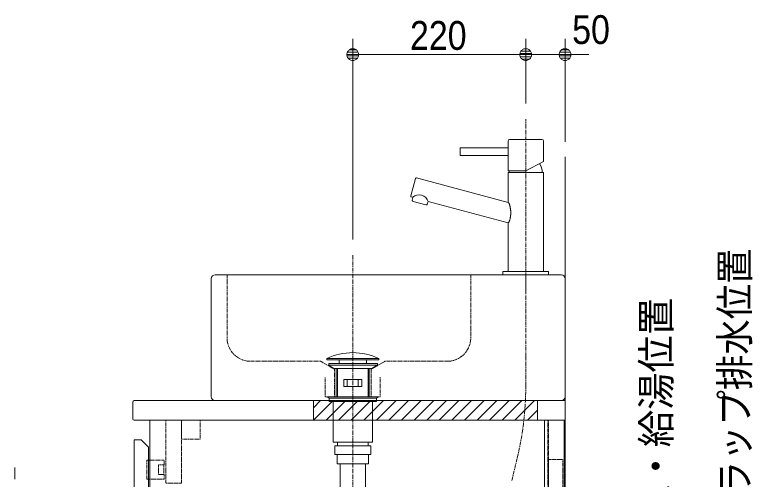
# Model space of a CAD drawing. Units: millimetres, scale not verified. Extents: x -6062 to 6062, y -3045 to 3045.
# Drawn here: x -3972 to -3034, y -1480 to -889 of the extents above; entities that cross this region are included whole.
import ezdxf
from ezdxf.enums import TextEntityAlignment as Align

# ---------------------------------------------------------------- set-up
doc = ezdxf.new("R2010")
doc.units = ezdxf.units.MM
doc.header["$LTSCALE"] = 20
doc.linetypes.add('CHAIN1', pattern=[8, 5, -1, 1, -1])
doc.linetypes.add('DASHED1', pattern=[1.8, 1.2, -0.6])
for name, color, linetype, lineweight in [('0-1_4給排水', 7, 'Continuous', 9), ('0-2_2寸法-2', 7, 'Continuous', 9), ('0-3_0', 7, 'Continuous', 9), ('0-4_2寸法-1', 7, 'Continuous', 9), ('0-5_5ボウル・キャビネト', 7, 'Continuous', 9)]:
    doc.layers.add(name, color=color, linetype=linetype, lineweight=lineweight)
doc.styles.add('ＭＳ Ｐゴシック', font='')
doc.styles.get('ＭＳ Ｐゴシック').set_extended_font_data('MS PGothic')

# ---------------------------------------------------------------- blocks, each defined once
blk = doc.blocks.new('グループ-6')
at = {"layer": '0-5_5ボウル・キャビネト'}
blk.add_line((-40700, -27640), (-40700, -28060), dxfattribs=at)
blk.add_lwpolyline([(-40660, -28100), (-29700, -28100), (-29700, -27600), (-40660, -27600)], dxfattribs=at)
for points in [[(-40260, -28100), (-29720, -28100), (-29720, -41400), (-40260, -41400)], [(-40660, -40520), (-40580, -40600), (-40300, -40600), (-40300, -28780), (-40480, -28600), (-40660, -28600)]]:
    blk.add_lwpolyline(points, close=True, dxfattribs=at)
for centre, start, end in [((-40660, -27640), 90, 180), ((-40660, -28060), 180, 270)]:
    blk.add_arc(centre, 40, start, end, dxfattribs=at)
blk = doc.blocks.new('グループ-7')
at = {"layer": '0-5_5ボウル・キャビネト', "linetype": 'DASHED1'}
for p, q in [((-30220, -41400), (-30220, -28100)), ((-30120, -41400), (-30120, -28100)), ((-37920, -39600), (-30920, -39600))]:
    blk.add_line(p, q, dxfattribs=at)
for points in [[(-39860, -28100), (-39460, -28100), (-39460, -29700), (-39860, -29700)], [(-39460, -28100), (-38980, -28100), (-38980, -28580), (-39460, -28580)], [(-30220, -28100), (-30140, -28100), (-30140, -41360), (-30220, -41360)], [(-39900, -29475), (-40040, -29475), (-40040, -29235), (-39900, -29235), (-39900, -29115), (-40340, -29115), (-40340, -29595), (-39900, -29595)], [(-40040, -29235), (-39910, -29235), (-39910, -29475), (-40040, -29475)], [(-30120, -29100), (-29760, -29100), (-29760, -30700), (-30120, -30700)], [(-30120, -36600), (-29760, -36600), (-29760, -38200), (-30120, -38200)], [(-40260, -39600), (-37920, -39600), (-37920, -39280), (-38220, -39280), (-38220, -39200), (-40260, -39200)], [(-38210, -39200), (-30630, -39200), (-30630, -39280), (-38210, -39280)], [(-30620, -39280), (-30920, -39280), (-30920, -39600), (-30220, -39600), (-30220, -39200), (-30620, -39200)], [(-30120, -39200), (-29760, -39200), (-29760, -41360), (-30120, -41360)], [(-39900, -40065), (-40040, -40065), (-40040, -39825), (-39900, -39825), (-39900, -39705), (-40340, -39705), (-40340, -40185), (-39900, -40185)], [(-39660, -39600), (-39260, -39600), (-39260, -41360), (-39620, -41360), (-39660, -41320)], [(-39260, -39600), (-38780, -39600), (-38780, -40080), (-39260, -40080)], [(-40040, -39825), (-39910, -39825), (-39910, -40065), (-40040, -40065)]]:
    blk.add_lwpolyline(points, close=True, dxfattribs=at)
blk = doc.blocks.new('グループ-9')
at = {"layer": '0-5_5ボウル・キャビネト'}
blk.add_lwpolyline([(-41700, -41400), (-29700, -41400), (-29700, -21400)], dxfattribs=at)
for name in ['グループ-6', 'グループ-7']:
    blk.add_blockref(name, (0, 0), dxfattribs=at)
blk = doc.blocks.new('_Dot')
at = {"layer": '0-3_0'}
for p, q in [((-10, 0), (-20, 0)), ((9.78, 2), (-9.78, 2)), ((7.99, 6), (-7.99, 6)), ((9.16, -3.98), (-9.16, -3.98)), ((6, -7.98), (-6, -7.98))]:
    blk.add_line(p, q, dxfattribs=at)
for points in [[(10, 0), (9.92, 1.25), (9.69, 2.49), (9.3, 3.68), (8.76, 4.82), (8.09, 5.88), (7.29, 6.85), (6.37, 7.71), (5.36, 8.44), (4.26, 9.05), (3.09, 9.51), (1.87, 9.82), (0.63, 9.98), (-0.63, 9.98), (-1.87, 9.82), (-3.09, 9.51), (-4.26, 9.05), (-5.36, 8.44), (-6.37, 7.71), (-7.29, 6.85), (-8.09, 5.88), (-8.76, 4.82), (-9.3, 3.68), (-9.69, 2.49), (-9.92, 1.25), (-10, 0), (0, 0)], [(-10, 0), (-9.92, -1.25), (-9.69, -2.49), (-9.3, -3.68), (-8.76, -4.82), (-8.09, -5.88), (-7.29, -6.85), (-6.37, -7.71), (-5.36, -8.44), (-4.26, -9.05), (-3.09, -9.51), (-1.87, -9.82), (-0.63, -9.98), (0.63, -9.98), (1.87, -9.82), (3.09, -9.51), (4.26, -9.05), (5.36, -8.44), (6.37, -7.71), (7.29, -6.85), (8.09, -5.88), (8.76, -4.82), (9.3, -3.68), (9.69, -2.49), (9.92, -1.25), (10, 0), (0, 0)]]:
    blk.add_lwpolyline(points, close=True, dxfattribs=at)
blk = doc.blocks.new('グループ-27')
at = {"layer": '0-1_4給排水', "linetype": 'CHAIN1'}
for p, q in [((-30700, -24820), (-30700, -20440)), ((-31054.7, -29635.6), (-30915.3, -29051.7))]:
    blk.add_line(p, q, dxfattribs=at)
at = {"layer": '0-1_4給排水'}
for p, q in [((-30290, -20960), (-31110, -20960)), ((-33505.3, -21950.8), (-33624.3, -22395.1)), ((-33567.1, -22536.8), (-33242.5, -22623.7)), ((-30250, -24314), (-31150, -24314)), ((-30700, -24320), (-31140, -24320)), ((-30700, -24320), (-30260, -24320))]:
    blk.add_line(p, q, dxfattribs=at)
for points in [[(-31150, -21000), (-31150, -21760), (-30700, -21760)], [(-30700, -21760), (-30250, -21520.7), (-30250, -21000)], [(-31150, -24314), (-31144, -24320), (-30700, -24320), (-30256, -24320), (-30250, -24314), (-30250, -21806), (-30256, -21800), (-30700, -21800), (-31144, -21800), (-31150, -21806), (-31150, -22561.2), (-33480.8, -21936.6)], [(-33610.2, -22419.6), (-33576.4, -22428.7), (-33569.6, -22430.5), (-33588.3, -22500)], [(-33205.8, -22602.5), (-33187.1, -22533), (-33180.4, -22534.8), (-31150, -23078.8), (-31150, -24314)], [(-31152.5, -23078.1), (-31149.6, -23077.9), (-31146.3, -23076.8), (-31143, -23074.9), (-31139.7, -23072.2), (-31136.4, -23068.6), (-31133.1, -23064.3), (-31129.7, -23059.1), (-31126.4, -23053.1), (-31123, -23046.3), (-31119.7, -23038.7), (-31116.3, -23030.3), (-31112.9, -23021.1), (-31109.6, -23011), (-31106.3, -23000.5), (-31103.2, -22989.8), (-31100.4, -22979), (-31097.7, -22968), (-31095.3, -22956.9), (-31093, -22945.7), (-31091, -22934.3), (-31089.2, -22922.8), (-31087.6, -22911.1), (-31086.2, -22899.3), (-31085.1, -22887.3), (-31084.1, -22875.2), (-31083.3, -22863), (-31082.8, -22850.6), (-31082.5, -22838.1), (-31082.3, -22825.5), (-31082.4, -22813), (-31082.7, -22800.5), (-31083.2, -22788), (-31084, -22775.5), (-31084.9, -22763.1), (-31086.1, -22750.7), (-31087.4, -22738.3), (-31089, -22725.9), (-31090.8, -22713.6), (-31092.8, -22701.3)], [(-31092.8, -22701.3), (-31095, -22689.1), (-31097.5, -22676.8), (-31100.1, -22664.6), (-31103, -22652.4), (-31106, -22640.7), (-31109, -22629.7), (-31112, -22619.6), (-31115, -22610.3), (-31118.1, -22601.7), (-31121.2, -22594), (-31124.3, -22587.1), (-31127.4, -22581.1), (-31130.6, -22575.8), (-31133.8, -22571.3), (-31137, -22567.7), (-31140.2, -22564.8), (-31143.4, -22562.8), (-31146.7, -22561.6), (-31150, -22561.2)]]:
    blk.add_lwpolyline(points, dxfattribs=at)
for points in [[(-31150, -21370), (-32370, -21370), (-32370, -21170), (-31150, -21170)], [(-30700, -24400), (-31272.3, -24400), (-31280, -24399.8), (-31280, -24320.3), (-31267.1, -24320), (-30132.9, -24320), (-30120, -24320.3), (-30120, -24399.8), (-30127.7, -24400)]]:
    blk.add_lwpolyline(points, close=True, dxfattribs=at)
at = {"layer": '0-1_4給排水', "linetype": 'CHAIN1'}
blk.add_lwpolyline([(-30700, -27223.3), (-30700, -27043.9), (-30700, -26487.3), (-30700, -24400)], dxfattribs=at)
at = {"layer": '0-1_4給排水'}
for centre, radius, start, end in [((-31110, -21000), 40, 90, 180), ((-30290, -21000), 40, 0, 90), ((-30700, -21800), 420, 0, 32.75887), ((-30700, -21800), 420, 174.53498, 180), ((-33486, -21956), 20, 120, 164.99998), ((-33486, -21956), 20, 75.00002, 120), ((-33605, -22400.3), 20, 165.00002, 210), ((-33605, -22400.3), 20, 210, 254.99998), ((-33559.3, -22507.8), 30, 165, 210), ((-33415.4, -22620), 250, 75, 130.08079), ((-33415.4, -22620), 250, 19.91921, 75), ((-33559.3, -22507.8), 30, 210, 255), ((-33234.7, -22594.8), 30, 255, 300), ((-33234.7, -22594.8), 30, 300, 345)]:
    blk.add_arc(centre, radius, start, end, dxfattribs=at)
at = {"layer": '0-1_4給排水', "linetype": 'CHAIN1'}
blk.add_arc((-38571.8, -27223.3), 7871.8, 346.56922, 0, dxfattribs=at)
blk = doc.blocks.new('グループ-32')
at = {"layer": '0-5_5ボウル・キャビネト'}
for p, q in [((-38700, -27500), (-38700, -24500)), ((-38600, -24400), (-29800, -24400)), ((-29700, -24500), (-29700, -27500)), ((-29800, -27600), (-38600, -27600))]:
    blk.add_line(p, q, dxfattribs=at)
at = {"layer": '0-5_5ボウル・キャビネト', "linetype": 'DASHED1'}
for p, q in [((-38300, -26000), (-38300, -24400)), ((-32100, -24400), (-32100, -26000))]:
    blk.add_line(p, q, dxfattribs=at)
for points in [[(-32700, -26600), (-34283.6, -26600), (-34630, -26800), (-34630, -27500), (-35570, -27500), (-35570, -26800), (-35916.4, -26600), (-37700, -26600)], [(-34400, -27000), (-34400, -27500), (-35800, -27500), (-35800, -27000)]]:
    blk.add_lwpolyline(points, dxfattribs=at)
at = {"layer": '0-5_5ボウル・キャビネト'}
for centre, start, end in [((-38600, -24500), 90, 180), ((-29800, -24500), 0, 90), ((-38600, -27500), 180, 270), ((-29800, -27500), 270, 0)]:
    blk.add_arc(centre, 100, start, end, dxfattribs=at)
at = {"layer": '0-5_5ボウル・キャビネト', "linetype": 'DASHED1'}
for centre, start, end in [((-37700, -26000), 180, 270), ((-32700, -26000), 270, 0)]:
    blk.add_arc(centre, 600, start, end, dxfattribs=at)
blk = doc.blocks.new('グループ-34')
at = {"layer": '0-1_4給排水', "linetype": 'CHAIN1'}
blk.add_line((-35100, -23900), (-35100, -33620), dxfattribs=at)
at = {"layer": '0-1_4給排水'}
for p, q in [((-35520, -26780), (-35520, -27500)), ((-35490, -26780), (-35490, -27500)), ((-34710, -26780), (-34710, -27500)), ((-34680, -26780), (-34680, -27500))]:
    blk.add_line(p, q, dxfattribs=at)
for points in [[(-35760, -26530), (-34440, -26530), (-34440, -26560), (-35760, -26560)], [(-35450, -26560), (-34750, -26560), (-34750, -26660), (-35450, -26660)], [(-35581.3, -26780), (-35720, -26700), (-34480, -26700), (-34620.2, -26780)], [(-35714, -26660), (-34474, -26660), (-34474, -26700), (-35714, -26700)], [(-35330, -27060), (-34870, -27060), (-34870, -27240), (-35330, -27240)], [(-35240, -27060), (-34960, -27060), (-34960, -27240), (-35240, -27240)], [(-35700, -27540), (-35750, -27500), (-34450, -27500), (-34500, -27540)], [(-35700, -27540), (-34500, -27540), (-34500, -27620), (-35700, -27620)], [(-35600, -27620), (-34600, -27620), (-34600, -28660), (-35600, -28660)], [(-35490, -28660), (-34710, -28660), (-34710, -28750), (-35490, -28750)], [(-35560, -28750), (-34640, -28750), (-34640, -28970), (-35560, -28970)], [(-35500, -28970), (-34700, -28970), (-34700, -29210), (-35500, -29210)], [(-35420, -29210), (-34780, -29210), (-34780, -30600), (-35420, -30600)]]:
    blk.add_lwpolyline(points, close=True, dxfattribs=at)
blk.add_arc((-35100, -27907), 1527, 64.39147, 115.60853, dxfattribs=at)

msp = doc.modelspace()

# ---------------------------------------------------------------- linework, layer by layer
at = {"layer": '0-2_2寸法-2'}
for p, q in [((-3322.5, -1002), (-3322.5, -920)), ((-3272.5, -1051), (-3272.5, -920)), ((-3337.51, -940), (-3352.51, -940)), ((-3272.5, -940), (-3322.5, -940)), ((-3257.49, -940), (-3242.49, -940)), ((-3972.5, -1479.99), (-3972.5, -1464.99))]:
    msp.add_line(p, q, dxfattribs=at)
at = {"layer": '0-4_2寸法-1'}
for p, q in [((-3542.5, -1175), (-3542.5, -920)), ((-3322.5, -1002), (-3322.5, -920)), ((-3527.49, -940), (-3337.51, -940))]:
    msp.add_line(p, q, dxfattribs=at)
at = {"layer": '0-5_5ボウル・キャビネト'}
for p, q in [((-3592.5, -1389), (-3583.5, -1380)), ((-3592.5, -1405), (-3567.5, -1380)), ((-3576.5, -1405), (-3551.5, -1380)), ((-3560.5, -1405), (-3535.5, -1380)), ((-3544.5, -1405), (-3519.5, -1380)), ((-3528.5, -1405), (-3503.5, -1380)), ((-3512.5, -1405), (-3487.5, -1380)), ((-3496.5, -1405), (-3471.5, -1380)), ((-3480.5, -1405), (-3455.5, -1380)), ((-3464.5, -1405), (-3439.5, -1380)), ((-3448.5, -1405), (-3423.5, -1380)), ((-3432.5, -1405), (-3407.5, -1380)), ((-3416.5, -1405), (-3391.5, -1380)), ((-3400.5, -1405), (-3375.5, -1380)), ((-3384.5, -1405), (-3359.5, -1380)), ((-3368.5, -1405), (-3343.5, -1380)), ((-3352.5, -1405), (-3327.5, -1380)), ((-3336.5, -1405), (-3311.5, -1380)), ((-3320.5, -1405), (-3307.5, -1392))]:
    msp.add_line(p, q, dxfattribs=at)
msp.add_lwpolyline([(-3592.5, -1380), (-3307.5, -1380), (-3307.5, -1405), (-3592.5, -1405)], close=True, dxfattribs=at)
at = {"layer": '0-5_5ボウル・キャビネト', "linetype": 'DASHED1'}
msp.add_lwpolyline([(-3592.5, -1380), (-3307.5, -1380), (-3307.5, -1405), (-3592.5, -1405)], close=True, dxfattribs=at)

# ---------------------------------------------------------------- block references
at = {"layer": '0-1_4給排水', "xscale": 0.05, "yscale": 0.05}
for name in ['グループ-27', 'グループ-34']:
    msp.add_blockref(name, (-1787.5, 0), dxfattribs=at)
at = {"layer": '0-2_2寸法-2', "xscale": 0.7503418, "yscale": 0.7503418}
msp.add_blockref('_Dot', (-3322.5, -940), dxfattribs=at)
at = {"layer": '0-2_2寸法-2', "xscale": 0.7503418, "yscale": 0.7503418, "rotation": 180}
msp.add_blockref('_Dot', (-3272.5, -940), dxfattribs=at)
at = {"layer": '0-4_2寸法-1', "xscale": 0.7503418, "yscale": 0.7503418, "rotation": 180}
msp.add_blockref('_Dot', (-3542.5, -940), dxfattribs=at)
at = {"layer": '0-4_2寸法-1', "xscale": 0.7503418, "yscale": 0.7503418}
msp.add_blockref('_Dot', (-3322.5, -940), dxfattribs=at)
at = {"layer": '0-5_5ボウル・キャビネト', "xscale": 0.05, "yscale": 0.05}
for name in ['グループ-9', 'グループ-32']:
    msp.add_blockref(name, (-1787.5, 0), dxfattribs=at)

# ---------------------------------------------------------------- texts
at = {"layer": '0-2_2寸法-2', "style": 'ＭＳ Ｐゴシック', "width": 0.9}
msp.add_text('50', height=36.66, dxfattribs=at).set_placement((-3263.48, -937.52), align=Align.BOTTOM_LEFT)
at = {"layer": '0-2_2寸法-2', "style": 'ＭＳ Ｐゴシック'}
for s, width, p in [('Pトラップ排水位置', 0.9, (-3027.48, -1575.42)), ('壁給水・給湯位置', 0.95, (-3127.38, -1629.36))]:
    msp.add_text(s, height=36.66, rotation=90, dxfattribs=dict(at, width=width)).set_placement(p, align=Align.BOTTOM_LEFT)
at = {"layer": '0-4_2寸法-1', "style": 'ＭＳ Ｐゴシック', "width": 0.9}
msp.add_text('220', height=36.66, dxfattribs=at).set_placement((-3469.78, -944.96), align=Align.BOTTOM_LEFT)

doc.saveas('drawing.dxf')
